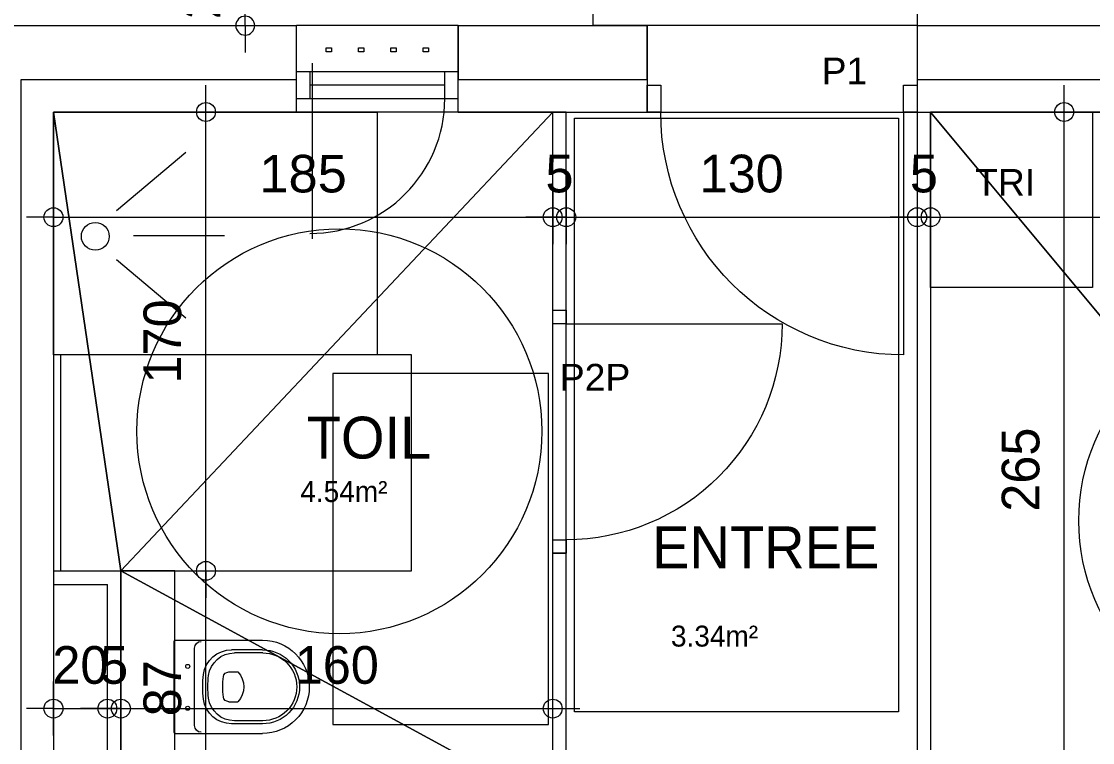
# Model space of a CAD drawing. Header units: metres. Extents: x -30.4 to 29.6, y -50.6 to 0.4.
# Drawn here: x -9.197 to -5.229, y -25.127 to -22.455 of the extents above; entities that cross this region are included whole.
import ezdxf
from ezdxf.enums import TextEntityAlignment as Align
from ezdxf.lldxf.tags import DXFTag

# ---------------------------------------------------------------- set-up
doc = ezdxf.new("R2010")
doc.units = ezdxf.units.M
doc.header["$MEASUREMENT"] = 0
for name, color, linetype in [('Calque commun', 7, 'Continuous'), ('Calque5', 7, 'Continuous'), ('Textes', 7, 'Continuous')]:
    doc.layers.add(name, color=color, linetype=linetype)
doc.styles.add('Arial15', font='arial.ttf', dxfattribs={"height": 0.139163})
doc.styles.add('Arial4', font='arial.ttf', dxfattribs={"height": 0.098961})
doc.styles.add('Century Gothic', font='GOTHIC.TTF', dxfattribs={"height": 0.139636})
doc.styles.add('Century Gothic15', font='GOTHIC.TTF', dxfattribs={"height": 0.155151})
doc.styles.add('Century Gothic7', font='GOTHIC.TTF', dxfattribs={"height": 0.077575})
tags = doc.linetypes.add('HIDDEN', pattern=[0.375, 0.25, -0.125]).pattern_tags.tags
tags[6:7] = [DXFTag(74, 4), DXFTag(75, 0), DXFTag(340, '0'), DXFTag(46, 1.0), DXFTag(50, 0.0), DXFTag(44, 0.0), DXFTag(45, 0.0)]
tags[4:5] = [DXFTag(74, 4), DXFTag(75, 0), DXFTag(340, '0'), DXFTag(46, 1.0), DXFTag(50, 0.0), DXFTag(44, 0.0), DXFTag(45, 0.0)]
tags = doc.linetypes.add('HIDDEN2', pattern=[0.1875, 0.125, -0.0625]).pattern_tags.tags
tags[6:7] = [DXFTag(74, 4), DXFTag(75, 0), DXFTag(340, '0'), DXFTag(46, 1.0), DXFTag(50, 0.0), DXFTag(44, 0.0), DXFTag(45, 0.0)]
tags[4:5] = [DXFTag(74, 4), DXFTag(75, 0), DXFTag(340, '0'), DXFTag(46, 1.0), DXFTag(50, 0.0), DXFTag(44, 0.0), DXFTag(45, 0.0)]

# ---------------------------------------------------------------- blocks, each defined once
blk = doc.blocks.new('Block33233')
at = {"layer": 'Calque commun', "color": 7, "linetype": 'Continuous', "lineweight": 18}
for p, q in [((-9.3988, -22.4706), (-8.1788, -22.4706)), ((-7.5788, -22.4706), (-6.8788, -22.4706)), ((-5.8788, -22.4706), (-2.7988, -22.4706))]:
    blk.add_line(p, q, dxfattribs=at)
at = {"layer": 'Calque commun', "color": 7, "linetype": 'Continuous', "lineweight": 9}
for p, q in [((-9.1988, -22.6706), (-8.1788, -22.6706)), ((-7.5788, -22.6706), (-6.8788, -22.6706)), ((-5.8788, -22.6706), (-2.9988, -22.6706)), ((-9.0788, -22.7907), (-8.1788, -22.7907)), ((-7.5788, -22.7907), (-6.8788, -22.7907)), ((-5.8788, -22.7907), (-3.1188, -22.7907))]:
    blk.add_line(p, q, dxfattribs=at)
blk = doc.blocks.new('@PRES_1_$$_1')
at = {"layer": 'Calque commun', "color": 5, "linetype": 'Continuous', "lineweight": 9}
blk.add_line((0.05, 0.32), (0.05, 1.22), dxfattribs=at)
at = {"layer": 'Calque commun', "color": 5, "linetype": 'Continuous', "lineweight": 9, "extrusion": (0, 0, -1)}
blk.add_arc((-0.05, 0.32), 0.9, 90, 180, dxfattribs=at)
at = {"layer": 'Calque commun', "color": 5, "linetype": 'Continuous', "lineweight": 9}
mesh = blk.add_polyface(dxfattribs=at)
corners = [(0, 0.22), (0, 0.32), (0.05, 0.32), (0.05, 0.22)]
mesh.append_faces([[corners[k] for k in face] for face in [(0, 1, 2, 3)]], dxfattribs={"color": 5})
mesh = blk.add_polyface(dxfattribs=at)
corners = [(0.95, 0.22), (0.95, 0.32), (1, 0.32), (1, 0.22)]
mesh.append_faces([[corners[k] for k in face] for face in [(0, 1, 2, 3)]], dxfattribs={"color": 5})
blk = doc.blocks.new('@PRES_1_$$_1-2')
at = {"layer": 'Calque commun', "color": 0, "linetype": 'Continuous', "lineweight": 9}
blk.add_line((0, 0), (0, 0.32), dxfattribs=at)
blk = doc.blocks.new('@PRES_1_$$_1-3')
at = {"layer": 'Calque commun', "color": 0, "linetype": 'Continuous', "lineweight": 9}
blk.add_line((0, 0), (0, 0.32), dxfattribs=at)
blk = doc.blocks.new('INTER_2D_COMB')
at = {"layer": 'Calque commun', "color": 0, "linetype": 'ByBlock', "lineweight": -2}
blk.add_blockref('@PRES_1_$$_1', (0, 0), dxfattribs=at)
at = {"layer": 'Calque commun', "color": 5, "linetype": 'ByBlock', "lineweight": -2}
blk.add_blockref('@PRES_1_$$_1-2', (0, 0), dxfattribs=at)
at = {"layer": 'Calque commun', "color": 5, "linetype": 'ByBlock', "lineweight": -2, "extrusion": (0, 0, -1), "xscale": -1, "yscale": -1, "zscale": -1, "rotation": -180}
blk.add_blockref('@PRES_1_$$_1-3', (-1, 0), dxfattribs=at)
blk = doc.blocks.new('PLACED_COMB')
at = {"layer": 'Calque commun', "color": 0, "linetype": 'ByBlock', "lineweight": -2}
blk.add_blockref('INTER_2D_COMB', (0, 0), dxfattribs=at)
blk = doc.blocks.new('Block33275')
at = {"layer": 'Calque commun', "color": 7, "linetype": 'Continuous', "lineweight": 9}
blk.add_line((-9.0788, -22.7907), (-9.0788, -31.1506), dxfattribs=at)
blk = doc.blocks.new('120x220')
at = {"layer": 'Calque commun', "color": 7, "linetype": 'HIDDEN', "lineweight": 9}
mesh = blk.add_polyface(dxfattribs=at)
corners = [(0, 2.2), (0, 0), (1.2, 0), (1.2, 2.2)]
mesh.append_faces([[corners[k] for k in face] for face in [(0, 1, 2, 3)]], dxfattribs={"color": 7})
blk = doc.blocks.new('@PRES_1_$$_1-13')
at = {"layer": 'Calque commun', "color": 5, "linetype": 'Continuous', "lineweight": 9}
for p, q in [((0, 0.32), (0.6, 0.32)), ((0.6, 0.15), (0, 0.15)), ((0.05, 0.05), (0.05, 0.15)), ((0.55, 0.15), (0.55, 0.05)), ((0.05, 0.1), (0.55, 0.1)), ((0.6, 0.05), (0, 0.05)), ((0, 0), (0.6, 0))]:
    blk.add_line(p, q, dxfattribs=at)
blk = doc.blocks.new('@PRES_1_$$_1-14')
at = {"layer": 'Calque commun', "color": 7, "linetype": 'Continuous', "lineweight": 9}
blk.add_line((0, 0), (0, 0.32), dxfattribs=at)
blk = doc.blocks.new('@PRES_1_$$_1-15')
at = {"layer": 'Calque commun', "color": 7, "linetype": 'Continuous', "lineweight": 9}
blk.add_line((0, 0), (0, 0.32), dxfattribs=at)
blk = doc.blocks.new('INTER_2D_COMB5')
at = {"layer": 'Calque commun', "color": 0, "linetype": 'ByBlock', "lineweight": -2}
for name in ['@PRES_1_$$_1-13', '@PRES_1_$$_1-14']:
    blk.add_blockref(name, (0, 0), dxfattribs=at)
at = {"layer": 'Calque commun', "color": 0, "linetype": 'ByBlock', "lineweight": -2, "extrusion": (0, 0, -1), "xscale": -1, "yscale": -1, "zscale": -1, "rotation": -180}
blk.add_blockref('@PRES_1_$$_1-15', (-0.6, 0), dxfattribs=at)
blk = doc.blocks.new('PLACED_COMB5')
at = {"layer": 'Calque commun', "color": 0, "linetype": 'ByBlock', "lineweight": -2}
blk.add_blockref('INTER_2D_COMB5', (0, 0), dxfattribs=at)
blk = doc.blocks.new('new269')
at = {"layer": 'Calque commun', "color": 5, "linetype": 'Continuous', "lineweight": 9}
blk.add_arc((0, 0), 0.5, 0, 359.9994, dxfattribs=at)
blk = doc.blocks.new('new270')
at = {"layer": 'Calque commun', "color": 5, "linetype": 'Continuous', "lineweight": 9}
blk.add_arc((0, 0), 0.5, 0, 359.9994, dxfattribs=at)
blk = doc.blocks.new('DimLine38921')
at = {"layer": 'Calque commun', "color": 5, "linetype": 'Continuous', "lineweight": 9}
for p, q in [((-8.3682, -22.2155), (-8.3682, -22.1155)), ((-8.4682, -22.2155), (-8.2682, -22.2155)), ((-8.3682, -22.4706), (-8.3682, -22.2155)), ((-8.4682, -22.4706), (-8.2682, -22.4706)), ((-8.3682, -22.4706), (-8.3682, -22.5706))]:
    blk.add_line(p, q, dxfattribs=at)
at = {"layer": 'Calque commun', "color": 5, "linetype": 'Continuous', "lineweight": 9, "xscale": 0.07000000029802322, "yscale": 0.07000000029802322, "zscale": 0.07000000029802322, "rotation": 90}
for name, p in [('new270', (-8.3682, -22.2155)), ('new269', (-8.3682, -22.4706))]:
    blk.add_blockref(name, p, dxfattribs=at)
at = {"layer": 'Calque commun', "color": 5, "linetype": 'Continuous', "lineweight": 9, "style": 'Century Gothic'}
blk.add_text('26', height=0.13964, rotation=90, dxfattribs=at).set_placement((-8.4182, -22.3431), align=Align.BOTTOM_CENTER)
blk = doc.blocks.new('douche90x120')
at = {"layer": 'Calque commun', "color": 7, "linetype": 'Continuous', "lineweight": 9}
for p, q in [((-0.491, -0.1501), (-0.2333, -0.3664)), ((-0.6334, -0.4582), (-0.2969, -0.4582)), ((-0.491, -0.7635), (-0.2333, -0.5472))]:
    blk.add_line(p, q, dxfattribs=at)
blk.add_arc((-0.1549, -0.4608), 0.0514, 90, 89.9994, dxfattribs=at)
mesh = blk.add_polyface(dxfattribs=at)
corners = [(-1.2, -0.9), (0, -0.9), (0, 0), (-1.2, 0)]
mesh.append_faces([[corners[k] for k in face] for face in [(0, 1, 2, 3)]], dxfattribs={"color": 7})
blk = doc.blocks.new('80x130')
at = {"layer": 'Calque commun', "color": 7, "linetype": 'HIDDEN', "lineweight": 9}
mesh = blk.add_polyface(dxfattribs=at)
corners = [(0, 0), (0, 1.3), (0.8, 1.3), (0.8, 0)]
mesh.append_faces([[corners[k] for k in face] for face in [(0, 1, 2, 3)]], dxfattribs={"color": 7})
blk = doc.blocks.new('xmodule1pcent 13')
at = {"layer": 'Calque commun', "color": 5, "linetype": 'Continuous', "lineweight": 9}
blk.add_arc((0, 0), 0.5, 0, 359.9994, dxfattribs=at)
blk = doc.blocks.new('xmodule1pcent 13-2')
at = {"layer": 'Calque commun', "color": 5, "linetype": 'Continuous', "lineweight": 9}
blk.add_arc((0, 0), 0.5, 0, 359.9994, dxfattribs=at)
blk = doc.blocks.new('DimLine53246')
at = {"layer": 'Calque commun', "color": 5, "linetype": 'Continuous', "lineweight": 9}
for p, q in [((15.2215, -18.1163), (15.2215, -18.3163)), ((16.5215, -18.1163), (16.5215, -18.3163)), ((15.2215, -18.2163), (15.1215, -18.2163)), ((15.2215, -18.2163), (16.5215, -18.2163)), ((16.5215, -18.2163), (16.6215, -18.2163))]:
    blk.add_line(p, q, dxfattribs=at)
at = {"layer": 'Calque commun', "color": 5, "linetype": 'Continuous', "lineweight": 9, "extrusion": (0, 0, -1), "xscale": -0.07000000029802322, "yscale": -0.07000000029802322, "zscale": -0.07000000029802322, "rotation": -180}
for name, p in [('xmodule1pcent 13', (-15.2215, -18.2163)), ('xmodule1pcent 13-2', (-16.5215, -18.2163))]:
    blk.add_blockref(name, p, dxfattribs=at)
at = {"layer": 'Calque commun', "color": 5, "linetype": 'Continuous', "lineweight": 9, "style": 'Century Gothic'}
blk.add_text('130', height=0.13964, dxfattribs=at).set_placement((15.8715, -18.1663), align=Align.BOTTOM_CENTER)
blk = doc.blocks.new('@PRES_1_$$_1-121')
at = {"layer": 'Calque commun', "color": 5, "linetype": 'Continuous', "lineweight": 9}
blk.add_line((0.05, 0.05), (0.05, 0.85), dxfattribs=at)
at = {"layer": 'Calque commun', "color": 5, "linetype": 'Continuous', "lineweight": 9, "extrusion": (0, 0, -1)}
blk.add_arc((-0.05, 0.05), 0.8, 90, 180, dxfattribs=at)
at = {"layer": 'Calque commun', "color": 5, "linetype": 'Continuous', "lineweight": 9}
mesh = blk.add_polyface(dxfattribs=at)
corners = [(0, 0), (0, 0.05), (0.05, 0.05), (0.05, 0)]
mesh.append_faces([[corners[k] for k in face] for face in [(0, 1, 2, 3)]], dxfattribs={"color": 5})
mesh = blk.add_polyface(dxfattribs=at)
corners = [(0.85, 0), (0.85, 0.05), (0.9, 0.05), (0.9, 0)]
mesh.append_faces([[corners[k] for k in face] for face in [(0, 1, 2, 3)]], dxfattribs={"color": 5})
blk = doc.blocks.new('@PRES_1_$$_1-122')
at = {"layer": 'Calque commun', "color": 0, "linetype": 'Continuous', "lineweight": 9}
blk.add_line((0, 0), (0, 0.05), dxfattribs=at)
blk = doc.blocks.new('@PRES_1_$$_1-123')
at = {"layer": 'Calque commun', "color": 0, "linetype": 'Continuous', "lineweight": 9}
blk.add_line((0, 0), (0, 0.05), dxfattribs=at)
blk = doc.blocks.new('INTER_2D_COMB41')
at = {"layer": 'Calque5', "color": 0, "linetype": 'ByBlock', "lineweight": -2}
blk.add_blockref('@PRES_1_$$_1-121', (0, 0), dxfattribs=at)
at = {"layer": 'Calque5', "color": 15, "linetype": 'ByBlock', "lineweight": -2}
blk.add_blockref('@PRES_1_$$_1-122', (0, 0), dxfattribs=at)
at = {"layer": 'Calque5', "color": 15, "linetype": 'ByBlock', "lineweight": -2, "extrusion": (0, 0, -1), "xscale": -1, "yscale": -1, "zscale": -1, "rotation": -180}
blk.add_blockref('@PRES_1_$$_1-123', (-0.9, 0), dxfattribs=at)
blk = doc.blocks.new('PLACED_COMB41')
at = {"layer": 'Calque5', "color": 0, "linetype": 'ByBlock', "lineweight": -2}
blk.add_blockref('INTER_2D_COMB41', (0, 0), dxfattribs=at)
blk = doc.blocks.new('xmodule1pcent 13-3')
at = {"layer": 'Calque commun', "color": 5, "linetype": 'Continuous', "lineweight": 9}
blk.add_arc((0, 0), 0.5, 0, 359.9994, dxfattribs=at)
blk = doc.blocks.new('xmodule1pcent 13-4')
at = {"layer": 'Calque commun', "color": 5, "linetype": 'Continuous', "lineweight": 9}
blk.add_arc((0, 0), 0.5, 0, 359.9994, dxfattribs=at)
blk = doc.blocks.new('DimLine55267')
at = {"layer": 'Calque commun', "color": 5, "linetype": 'Continuous', "lineweight": 9}
for p, q in [((16.5715, -18.1163), (16.5715, -18.3163)), ((19.2815, -18.1163), (19.2815, -18.3163)), ((16.5715, -18.2163), (16.4715, -18.2163)), ((16.5715, -18.2163), (19.2815, -18.2163)), ((19.2815, -18.2163), (19.3815, -18.2163))]:
    blk.add_line(p, q, dxfattribs=at)
at = {"layer": 'Calque commun', "color": 5, "linetype": 'Continuous', "lineweight": 9, "extrusion": (0, 0, -1), "xscale": -0.07000000029802322, "yscale": -0.07000000029802322, "zscale": -0.07000000029802322, "rotation": -180}
for name, p in [('xmodule1pcent 13-3', (-16.5715, -18.2163)), ('xmodule1pcent 13-4', (-19.2815, -18.2163))]:
    blk.add_blockref(name, p, dxfattribs=at)
at = {"layer": 'Calque commun', "color": 5, "linetype": 'Continuous', "lineweight": 9, "style": 'Century Gothic'}
blk.add_text('271', height=0.13964, dxfattribs=at).set_placement((17.9265, -18.1663), align=Align.BOTTOM_CENTER)
blk = doc.blocks.new('xmodule1pcent 13-5')
at = {"layer": 'Calque commun', "color": 5, "linetype": 'Continuous', "lineweight": 9}
blk.add_arc((0, 0), 0.5, 0, 359.9994, dxfattribs=at)
blk = doc.blocks.new('xmodule1pcent 13-6')
at = {"layer": 'Calque commun', "color": 5, "linetype": 'Continuous', "lineweight": 9}
blk.add_arc((0, 0), 0.5, 0, 359.9994, dxfattribs=at)
blk = doc.blocks.new('DimLine55275')
at = {"layer": 'Calque commun', "color": 5, "linetype": 'Continuous', "lineweight": 9}
for p, q in [((16.5215, -18.1163), (16.5215, -18.3163)), ((16.5715, -18.1163), (16.5715, -18.3163)), ((16.5215, -18.2163), (16.4215, -18.2163)), ((16.5215, -18.2163), (16.5715, -18.2163)), ((16.5715, -18.2163), (16.6715, -18.2163))]:
    blk.add_line(p, q, dxfattribs=at)
at = {"layer": 'Calque commun', "color": 5, "linetype": 'Continuous', "lineweight": 9, "extrusion": (0, 0, -1), "xscale": -0.07000000029802322, "yscale": -0.07000000029802322, "zscale": -0.07000000029802322, "rotation": -180}
for name, p in [('xmodule1pcent 13-5', (-16.5215, -18.2163)), ('xmodule1pcent 13-6', (-16.5715, -18.2163))]:
    blk.add_blockref(name, p, dxfattribs=at)
at = {"layer": 'Calque commun', "color": 5, "linetype": 'Continuous', "lineweight": 9, "style": 'Century Gothic'}
blk.add_text('5', height=0.1396, dxfattribs=at).set_placement((16.5465, -18.1663), align=Align.BOTTOM_CENTER)
blk = doc.blocks.new('xmodule1pcent 13-7')
at = {"layer": 'Calque commun', "color": 5, "linetype": 'Continuous', "lineweight": 9}
blk.add_arc((0, 0), 0.5, 0, 359.9994, dxfattribs=at)
blk = doc.blocks.new('xmodule1pcent 13-8')
at = {"layer": 'Calque commun', "color": 5, "linetype": 'Continuous', "lineweight": 9}
blk.add_arc((0, 0), 0.5, 0, 359.9994, dxfattribs=at)
blk = doc.blocks.new('DimLine55283')
at = {"layer": 'Calque commun', "color": 5, "linetype": 'Continuous', "lineweight": 9}
for p, q in [((15.1715, -18.1163), (15.1715, -18.3163)), ((15.2215, -18.3163), (15.2215, -18.1163)), ((15.1715, -18.2163), (15.0715, -18.2163)), ((15.1715, -18.2163), (15.2215, -18.2163)), ((15.2215, -18.2163), (15.3215, -18.2163))]:
    blk.add_line(p, q, dxfattribs=at)
at = {"layer": 'Calque commun', "color": 5, "linetype": 'Continuous', "lineweight": 9, "extrusion": (0, 0, -1), "xscale": -0.07000000029802322, "yscale": -0.07000000029802322, "zscale": -0.07000000029802322, "rotation": -180}
for name, p in [('xmodule1pcent 13-7', (-15.1715, -18.2163)), ('xmodule1pcent 13-8', (-15.2215, -18.2163))]:
    blk.add_blockref(name, p, dxfattribs=at)
at = {"layer": 'Calque commun', "color": 5, "linetype": 'Continuous', "lineweight": 9, "style": 'Century Gothic'}
blk.add_text('5', height=0.1396, dxfattribs=at).set_placement((15.1965, -18.1663), align=Align.BOTTOM_CENTER)
blk = doc.blocks.new('xmodule1pcent 13-9')
at = {"layer": 'Calque commun', "color": 5, "linetype": 'Continuous', "lineweight": 9}
blk.add_arc((0, 0), 0.5, 0, 359.9994, dxfattribs=at)
blk = doc.blocks.new('xmodule1pcent 13-10')
at = {"layer": 'Calque commun', "color": 5, "linetype": 'Continuous', "lineweight": 9}
blk.add_arc((0, 0), 0.5, 0, 359.9994, dxfattribs=at)
blk = doc.blocks.new('DimLine55291')
at = {"layer": 'Calque commun', "color": 5, "linetype": 'Continuous', "lineweight": 9}
for p, q in [((13.5715, -20.1369), (13.5715, -19.9369)), ((15.1715, -20.1369), (15.1715, -19.9369)), ((13.5715, -20.0369), (13.4715, -20.0369)), ((13.5715, -20.0369), (15.1715, -20.0369)), ((15.1715, -20.0369), (15.2715, -20.0369))]:
    blk.add_line(p, q, dxfattribs=at)
at = {"layer": 'Calque commun', "color": 5, "linetype": 'Continuous', "lineweight": 9, "extrusion": (0, 0, -1), "xscale": -0.07000000029802322, "yscale": -0.07000000029802322, "zscale": -0.07000000029802322, "rotation": -180}
for name, p in [('xmodule1pcent 13-9', (-13.5715, -20.0369)), ('xmodule1pcent 13-10', (-15.1715, -20.0369))]:
    blk.add_blockref(name, p, dxfattribs=at)
at = {"layer": 'Calque commun', "color": 5, "linetype": 'Continuous', "lineweight": 9, "style": 'Century Gothic'}
blk.add_text('160', height=0.13964, dxfattribs=at).set_placement((14.3715, -19.9869), align=Align.BOTTOM_CENTER)
blk = doc.blocks.new('xmodule1pcent 13-11')
at = {"layer": 'Calque commun', "color": 5, "linetype": 'Continuous', "lineweight": 9}
blk.add_arc((0, 0), 0.5, 0, 359.9994, dxfattribs=at)
blk = doc.blocks.new('xmodule1pcent 13-12')
at = {"layer": 'Calque commun', "color": 5, "linetype": 'Continuous', "lineweight": 9}
blk.add_arc((0, 0), 0.5, 0, 359.9994, dxfattribs=at)
blk = doc.blocks.new('DimLine55302')
at = {"layer": 'Calque commun', "color": 5, "linetype": 'Continuous', "lineweight": 9}
for p, q in [((13.5215, -20.1369), (13.5215, -19.9369)), ((13.5715, -20.1369), (13.5715, -19.9369)), ((13.5215, -20.0369), (13.4215, -20.0369)), ((13.5215, -20.0369), (13.5715, -20.0369)), ((13.5715, -20.0369), (13.6715, -20.0369))]:
    blk.add_line(p, q, dxfattribs=at)
at = {"layer": 'Calque commun', "color": 5, "linetype": 'Continuous', "lineweight": 9, "extrusion": (0, 0, -1), "xscale": -0.07000000029802322, "yscale": -0.07000000029802322, "zscale": -0.07000000029802322, "rotation": -180}
for name, p in [('xmodule1pcent 13-11', (-13.5215, -20.0369)), ('xmodule1pcent 13-12', (-13.5715, -20.0369))]:
    blk.add_blockref(name, p, dxfattribs=at)
at = {"layer": 'Calque commun', "color": 5, "linetype": 'Continuous', "lineweight": 9, "style": 'Century Gothic'}
blk.add_text('5', height=0.1396, dxfattribs=at).set_placement((13.5465, -19.9869), align=Align.BOTTOM_CENTER)
blk = doc.blocks.new('xmodule1pcent 13-21')
at = {"layer": 'Calque commun', "color": 5, "linetype": 'Continuous', "lineweight": 9}
blk.add_arc((0, 0), 0.5, 0, 359.9994, dxfattribs=at)
blk = doc.blocks.new('xmodule1pcent 13-22')
at = {"layer": 'Calque commun', "color": 5, "linetype": 'Continuous', "lineweight": 9}
blk.add_arc((0, 0), 0.5, 0, 359.9994, dxfattribs=at)
blk = doc.blocks.new('DimLine55360')
at = {"layer": 'Calque commun', "color": 5, "linetype": 'Continuous', "lineweight": 9}
for p, q in [((13.8867, -17.8266), (13.8867, -17.7266)), ((13.7867, -17.8266), (13.9867, -17.8266)), ((13.8867, -19.5266), (13.8867, -17.8266)), ((13.7866, -19.5266), (13.9867, -19.5266)), ((13.8867, -19.5266), (13.8867, -19.6266))]:
    blk.add_line(p, q, dxfattribs=at)
at = {"layer": 'Calque commun', "color": 5, "linetype": 'Continuous', "lineweight": 9, "extrusion": (0, 0, -1), "xscale": -0.07000000029802322, "yscale": -0.07000000029802322, "zscale": -0.07000000029802322, "rotation": -90.00000000000001}
for name, p in [('xmodule1pcent 13-22', (-13.8867, -17.8266)), ('xmodule1pcent 13-21', (-13.8867, -19.5266))]:
    blk.add_blockref(name, p, dxfattribs=at)
at = {"layer": 'Calque commun', "color": 5, "linetype": 'Continuous', "lineweight": 9, "style": 'Century Gothic'}
blk.add_text('170', height=0.13964, rotation=89.9999, dxfattribs=at).set_placement((13.8367, -18.6766), align=Align.BOTTOM_CENTER)
blk = doc.blocks.new('xmodule1pcent 13-23')
at = {"layer": 'Calque commun', "color": 5, "linetype": 'Continuous', "lineweight": 9}
blk.add_arc((0, 0), 0.5, 0, 359.9994, dxfattribs=at)
blk = doc.blocks.new('xmodule1pcent 13-24')
at = {"layer": 'Calque commun', "color": 5, "linetype": 'Continuous', "lineweight": 9}
blk.add_arc((0, 0), 0.5, 0, 359.9994, dxfattribs=at)
blk = doc.blocks.new('DimLine55368')
at = {"layer": 'Calque commun', "color": 5, "linetype": 'Continuous', "lineweight": 9}
for p, q in [((13.8867, -19.5266), (13.8867, -19.4266)), ((13.7866, -19.5266), (13.9867, -19.5266)), ((13.8867, -20.3966), (13.8867, -19.5266)), ((13.7867, -20.3966), (13.9867, -20.3966)), ((13.8867, -20.3966), (13.8867, -20.4966))]:
    blk.add_line(p, q, dxfattribs=at)
at = {"layer": 'Calque commun', "color": 5, "linetype": 'Continuous', "lineweight": 9, "extrusion": (0, 0, -1), "xscale": -0.07000000029802322, "yscale": -0.07000000029802322, "zscale": -0.07000000029802322, "rotation": -90.00000000000001}
for name, p in [('xmodule1pcent 13-24', (-13.8867, -19.5266)), ('xmodule1pcent 13-23', (-13.8867, -20.3966))]:
    blk.add_blockref(name, p, dxfattribs=at)
at = {"layer": 'Calque commun', "color": 5, "linetype": 'Continuous', "lineweight": 9, "style": 'Century Gothic'}
blk.add_text('87', height=0.13964, rotation=90.0001, dxfattribs=at).set_placement((13.8367, -19.9616), align=Align.BOTTOM_CENTER)
blk = doc.blocks.new('xmodule1pcent 13-27')
at = {"layer": 'Calque commun', "color": 5, "linetype": 'Continuous', "lineweight": 9}
blk.add_arc((0, 0), 0.5, 0, 359.9994, dxfattribs=at)
blk = doc.blocks.new('xmodule1pcent 13-28')
at = {"layer": 'Calque commun', "color": 5, "linetype": 'Continuous', "lineweight": 9}
blk.add_arc((0, 0), 0.5, 0, 359.9994, dxfattribs=at)
blk = doc.blocks.new('DimLine55678')
at = {"layer": 'Calque commun', "color": 5, "linetype": 'Continuous', "lineweight": 9}
for p, q in [((17.0664, -17.8266), (17.0664, -17.7266)), ((16.9664, -17.8266), (17.1664, -17.8266)), ((17.0664, -20.4766), (17.0664, -17.8266)), ((16.9664, -20.4766), (17.1664, -20.4766)), ((17.0664, -20.4766), (17.0664, -20.5766))]:
    blk.add_line(p, q, dxfattribs=at)
at = {"layer": 'Calque commun', "color": 5, "linetype": 'Continuous', "lineweight": 9, "extrusion": (0, 0, -1), "xscale": -0.07000000029802322, "yscale": -0.07000000029802322, "zscale": -0.07000000029802322, "rotation": -90.00000000000001}
for name, p in [('xmodule1pcent 13-28', (-17.0664, -17.8266)), ('xmodule1pcent 13-27', (-17.0664, -20.4766))]:
    blk.add_blockref(name, p, dxfattribs=at)
at = {"layer": 'Calque commun', "color": 5, "linetype": 'Continuous', "lineweight": 9, "style": 'Century Gothic'}
blk.add_text('265', height=0.13964, rotation=90, dxfattribs=at).set_placement((17.0164, -19.1516), align=Align.BOTTOM_CENTER)
blk = doc.blocks.new('xmodule1pcent 13-31')
at = {"layer": 'Calque commun', "color": 5, "linetype": 'Continuous', "lineweight": 9}
blk.add_arc((0, 0), 0.5, 0, 359.9994, dxfattribs=at)
blk = doc.blocks.new('xmodule1pcent 13-32')
at = {"layer": 'Calque commun', "color": 5, "linetype": 'Continuous', "lineweight": 9}
blk.add_arc((0, 0), 0.5, 0, 359.9994, dxfattribs=at)
blk = doc.blocks.new('DimLine55777')
at = {"layer": 'Calque commun', "color": 5, "linetype": 'Continuous', "lineweight": 9}
for p, q in [((13.3216, -20.1369), (13.3216, -19.9369)), ((13.5215, -20.1369), (13.5215, -19.9369)), ((13.3216, -20.0369), (13.2215, -20.0369)), ((13.3216, -20.0369), (13.5215, -20.0369)), ((13.5215, -20.0369), (13.6215, -20.0369))]:
    blk.add_line(p, q, dxfattribs=at)
at = {"layer": 'Calque commun', "color": 5, "linetype": 'Continuous', "lineweight": 9, "extrusion": (0, 0, -1), "xscale": -0.07000000029802322, "yscale": -0.07000000029802322, "zscale": -0.07000000029802322, "rotation": -180}
for name, p in [('xmodule1pcent 13-31', (-13.3216, -20.0369)), ('xmodule1pcent 13-32', (-13.5215, -20.0369))]:
    blk.add_blockref(name, p, dxfattribs=at)
at = {"layer": 'Calque commun', "color": 5, "linetype": 'Continuous', "lineweight": 9, "style": 'Century Gothic'}
blk.add_text('20', height=0.13964, dxfattribs=at).set_placement((13.4215, -19.9869), align=Align.BOTTOM_CENTER)
blk = doc.blocks.new('wc suspendu')
at = {"layer": 'Calque commun', "color": 15, "linetype": 'Continuous', "lineweight": 9}
for p, q in [((-0.173, -0.0497), (-0.173, -0.0515)), ((-0.173, -0.0497), (-0.173, -0.372)), ((0.168, -0.0447), (-0.168, -0.0447)), ((0.173, -0.0497), (0.173, -0.0515)), ((0.173, -0.0497), (0.173, -0.372)), ((0.1434, -0.1197), (-0.1434, -0.1197)), ((-0.137, -0.372), (-0.137, -0.2571)), ((-0.1257, -0.3727), (-0.1257, -0.2673)), ((-0.055, -0.2465), (-0.0551, -0.2797)), ((0.055, -0.2465), (0.0551, -0.2797)), ((0.1257, -0.3727), (0.1257, -0.2673)), ((0.137, -0.372), (0.137, -0.2571))]:
    blk.add_line(p, q, dxfattribs=at)
for centre, radius, start, end in [((-0.168, -0.0497), 0.005, 90, 180), ((0.168, -0.0497), 0.005, 0, 90), ((-0.0756, -0.0946), 0.0075, 0, 359.9994), ((0.0794, -0.0946), 0.0075, 0, 359.9994), ((-0.1434, -0.1447), 0.025, 90, 180), ((-0.032, -0.2571), 0.105, 97.505, 180), ((0, -0.5), 0.35, 90, 97.505), ((0, -0.5), 0.35, 82.495, 90), ((0.032, -0.2571), 0.105, 0, 82.495), ((0.1434, -0.1447), 0.025, 0, 90), ((-0.0294, -0.2673), 0.0963, 97.505, 180), ((0, -0.4902), 0.3211, 90, 97.505), ((0, -0.4902), 0.3211, 82.495, 90), ((0.0294, -0.2673), 0.0963, 0, 82.495), ((-0.035, -0.2465), 0.02, 97.8621, 180), ((0, -0.5), 0.2759, 90, 97.8622), ((0, -0.5), 0.2759, 82.1379, 90), ((0.035, -0.2465), 0.02, 0, 82.1378), ((0, -0.2241), 0.0783, 225.2695, 314.7305), ((0, -0.372), 0.173, 180, 270), ((0, -0.372), 0.137, 180, 270), ((0, -0.3727), 0.1257, 180, 270), ((0, -0.372), 0.137, 270, 0), ((0, -0.372), 0.173, 270, 0), ((0, -0.3727), 0.1257, 270, 0)]:
    blk.add_arc(centre, radius, start, end, dxfattribs=at)
blk = doc.blocks.new('60x65')
at = {"layer": 'Calque commun', "color": 7, "linetype": 'HIDDEN', "lineweight": 9}
mesh = blk.add_polyface(dxfattribs=at)
corners = [(0, 0.6), (0.65, 0.6), (0.65, 0), (0, 0)]
mesh.append_faces([[corners[k] for k in face] for face in [(0, 1, 2, 3)]], dxfattribs={"color": 7})
blk = doc.blocks.new('xmodule1pcent 13-55')
at = {"layer": 'Calque commun', "color": 5, "linetype": 'Continuous', "lineweight": 9}
blk.add_arc((0, 0), 0.5, 0, 359.9994, dxfattribs=at)
blk = doc.blocks.new('xmodule1pcent 13-56')
at = {"layer": 'Calque commun', "color": 5, "linetype": 'Continuous', "lineweight": 9}
blk.add_arc((0, 0), 0.5, 0, 359.9994, dxfattribs=at)
blk = doc.blocks.new('DimLine60862')
at = {"layer": 'Calque commun', "color": 5, "linetype": 'Continuous', "lineweight": 9}
for p, q in [((13.3216, -18.1163), (13.3216, -18.3163)), ((15.1715, -18.3163), (15.1715, -18.1163)), ((13.3216, -18.2163), (13.2215, -18.2163)), ((13.3216, -18.2163), (15.1715, -18.2163)), ((15.1715, -18.2163), (15.2715, -18.2163))]:
    blk.add_line(p, q, dxfattribs=at)
at = {"layer": 'Calque commun', "color": 5, "linetype": 'Continuous', "lineweight": 9, "extrusion": (0, 0, -1), "xscale": -0.07000000029802322, "yscale": -0.07000000029802322, "zscale": -0.07000000029802322, "rotation": -180}
for name, p in [('xmodule1pcent 13-55', (-13.3216, -18.2163)), ('xmodule1pcent 13-56', (-15.1715, -18.2163))]:
    blk.add_blockref(name, p, dxfattribs=at)
at = {"layer": 'Calque commun', "color": 5, "linetype": 'Continuous', "lineweight": 9, "style": 'Arial15'}
blk.add_text('185', height=0.13916, dxfattribs=at).set_placement((14.2465, -18.1663), align=Align.BOTTOM_CENTER)
blk = doc.blocks.new('xmodule1pcent 13-63')
at = {"layer": 'Calque commun', "color": 15, "linetype": 'Continuous', "lineweight": 18}
for p, q in [((15.2215, -17.8266), (15.1715, -17.8266)), ((15.1715, -18.5613), (15.1715, -17.8266)), ((15.2215, -18.5613), (15.2215, -17.8266)), ((16.5215, -17.8266), (16.5215, -20.3966)), ((16.5215, -17.8266), (16.5715, -17.8266)), ((16.5715, -17.8266), (16.5715, -20.3966)), ((15.1715, -20.3966), (15.1715, -19.4613)), ((15.2215, -20.3966), (15.2215, -19.4613)), ((13.3216, -19.5266), (13.5715, -19.5266)), ((13.3216, -19.5266), (13.3216, -19.5766)), ((13.5715, -20.3966), (13.5715, -19.5266)), ((13.3216, -19.5766), (13.5215, -19.5766)), ((13.5215, -20.3966), (13.5215, -19.5766))]:
    blk.add_line(p, q, dxfattribs=at)
at = {"layer": 'Calque commun', "color": 7, "linetype": 'Continuous', "lineweight": 9}
blk.add_line((15.2215, -18.4516), (15.2215, -17.8266), dxfattribs=at)
at = {"layer": 'Calque commun', "color": 7, "linetype": 'HIDDEN', "lineweight": 9, "extrusion": (-1.22461e-16, 0, -1)}
blk.add_arc((-14.381, -19.0095), 0.75, 270, 269.9994, dxfattribs=at)
at = {"layer": 'Calque commun', "color": 7, "linetype": 'HIDDEN', "lineweight": 9, "extrusion": (0, -1.22461e-16, -1)}
blk.add_arc((-17.8707, -19.3408), 0.75, 270, 269.9994, dxfattribs=at)
at = {"layer": 'Calque commun', "color": 5, "linetype": 'Continuous', "lineweight": 9}
for name in ['DimLine55360', 'DimLine55678', 'DimLine60862', 'DimLine55283', 'DimLine53246', 'DimLine55275', 'DimLine55267', 'DimLine55368', 'DimLine55777', 'DimLine55302', 'DimLine55291']:
    blk.add_blockref(name, (0, 0), dxfattribs=at)
at = {"layer": 'Calque commun', "color": 0, "linetype": 'ByBlock', "lineweight": -2, "extrusion": (0, 0, -1), "xscale": -1, "yscale": -1, "zscale": -1}
for name, p, rotation in [('douche90x120', (-13.3216, -17.8266), -180), ('120x220', (-16.4522, -20.049), -180), ('80x130', (-13.348, -19.5266), -90.00000000000001), ('wc suspendu', (-13.7245, -19.9562), 89.99999999999999)]:
    blk.add_blockref(name, p, dxfattribs=dict(at, rotation=rotation))
at = {"layer": 'Calque commun', "color": 0, "linetype": 'ByBlock', "lineweight": -2, "rotation": -89.99999999999999}
for name, p in [('60x65', (16.5715, -17.8266)), ('PLACED_COMB41', (15.1715, -18.5613))]:
    blk.add_blockref(name, p, dxfattribs=at)
at = {"layer": 'Calque commun', "color": 0, "linetype": 'ByBlock', "lineweight": -2, "extrusion": (0, 0, -1), "xscale": -1, "yscale": -1, "zscale": -1}
blk.add_blockref('80x130', (-14.3563, -18.7954), dxfattribs=at)
at = {"layer": 'Calque commun', "color": 9, "linetype": 'ByBlock', "lineweight": -2, "style": 'Century Gothic7'}
for s, p in [('4.54m²', (14.2362, -19.1938)), ('3.34m²', (15.6094, -19.7295, 0))]:
    blk.add_text(s, height=0.07758, dxfattribs=at).set_placement(p, align=Align.TOP_LEFT)
at = {"layer": 'Textes', "color": 5, "linetype": 'ByBlock', "lineweight": -2, "style": 'Arial4'}
for s, p in [('TRI', (16.9591, -18.1663)), ('P2P', (15.4588, -18.8884))]:
    blk.add_text(s, height=0.09896, dxfattribs=at).set_placement(p, align=Align.BOTTOM_RIGHT)
at = {"layer": 'Textes', "color": 5, "linetype": 'ByBlock', "lineweight": -2, "style": 'Century Gothic15'}
for s, p in [('TOIL', (14.7212, -18.9554)), ('ENTREE', (16.3815, -19.3617))]:
    blk.add_text(s, height=0.15515, dxfattribs=at).set_placement(p, align=Align.TOP_RIGHT)
at = {"layer": 'Calque commun', "color": 9, "linetype": 'Continuous', "lineweight": 18}
mesh = blk.add_polyface(dxfattribs=at)
corners = [(13.5715, -19.5266), (15.1715, -17.8266), (13.3216, -17.8266), (13.3216, -19.5266), (13.5715, -20.3966), (15.1715, -20.3966)]
mesh.append_faces([[corners[k] for k in face] for face in [(0, 2, 3)]], dxfattribs={"vtx0": -1, "color": 9})
mesh.append_faces([[corners[k] for k in face] for face in [(0, 1, 2), (0, 5, 1)]], dxfattribs={"vtx0": -1, "vtx2": -1, "color": 9})
mesh.append_faces([[corners[k] for k in face] for face in [(0, 4, 5)]], dxfattribs={"vtx2": -1, "color": 9})
mesh = blk.add_polyface(dxfattribs=at)
corners = [(15.6215, -21.654), (18.6215, -21.0066), (16.5715, -20.4766), (19.2815, -26.1866), (15.6215, -22.4041), (15.5636, -21.5019), (18.6215, -20.2866), (13.3216, -26.1866), (15.4445, -21.4553), (15.3411, -21.3766), (15.3411, -21.4566), (16.5715, -17.8266), (19.2815, -17.8268), (19.2815, -21.0066), (14.3372, -21.3766), (14.3372, -20.4766), (19.2815, -20.2866), (13.3216, -22.4041)]
mesh.append_faces([[corners[k] for k in face] for face in [(8, 9, 10), (12, 6, 16)]], dxfattribs={"vtx0": -1, "color": 9})
mesh.append_faces([[corners[k] for k in face] for face in [(3, 4, 7), (11, 6, 12), (5, 9, 8)]], dxfattribs={"vtx0": -1, "vtx1": -1, "color": 9})
mesh.append_faces([[corners[k] for k in face] for face in [(0, 1, 2), (3, 1, 4), (5, 2, 9)]], dxfattribs={"vtx0": -1, "vtx1": -1, "vtx2": -1, "color": 9})
mesh.append_faces([[corners[k] for k in face] for face in [(9, 2, 15)]], dxfattribs={"vtx0": -1, "vtx2": -1, "color": 9})
mesh.append_faces([[corners[k] for k in face] for face in [(14, 9, 15)]], dxfattribs={"vtx1": -1, "color": 9})
mesh.append_faces([[corners[k] for k in face] for face in [(5, 0, 2), (1, 6, 2), (0, 4, 1), (11, 2, 6)]], dxfattribs={"vtx1": -1, "vtx2": -1, "color": 9})
mesh.append_faces([[corners[k] for k in face] for face in [(3, 13, 1), (4, 17, 7)]], dxfattribs={"vtx2": -1, "color": 9})
at = {"layer": 'Calque commun', "color": 9, "linetype": 'Continuous', "lineweight": 9}
mesh = blk.add_polyface(dxfattribs=at)
corners = [(15.2215, -20.3966), (15.2215, -17.8266), (16.5215, -17.8266), (16.5215, -20.3966)]
mesh.append_faces([[corners[k] for k in face] for face in [(0, 1, 2, 3)]], dxfattribs={"color": 9})
at = {"layer": 'Calque commun', "color": 7, "linetype": 'Continuous', "lineweight": 9}
mesh = blk.add_polyface(dxfattribs=at)
corners = [(13.5715, -19.5266), (13.5715, -20.3966), (13.7715, -20.3966), (13.7715, -19.5266)]
mesh.append_faces([[corners[k] for k in face] for face in [(0, 1, 2, 3)]], dxfattribs={"color": 7})

msp = doc.modelspace()

# ---------------------------------------------------------------- linework, layer by layer
at = {"layer": 'Calque commun', "color": 7, "linetype": 'HIDDEN2', "lineweight": 9}
msp.add_line((-8.1199, -22.6102), (-8.1199, -23.2602), dxfattribs=at)
at = {"layer": 'Calque commun', "color": 7, "linetype": 'Continuous', "lineweight": 9}
for p, q in [((-7.8788, -22.7907), (-9.0788, -22.7907)), ((-7.1788, -22.7907), (-7.1788, -22.7907))]:
    msp.add_line(p, q, dxfattribs=at)
at = {"layer": 'Calque commun', "color": 12, "linetype": 'Continuous', "lineweight": 18}
for points in [[(-8.0988, -31.4706, 0), (-8.0988, -31.2707, 0), (-9.1988, -31.2707, 0), (-9.1988, -22.6706, 0), (-8.1788, -22.6706, 0), (-8.1788, -22.4706, 0)], [(-7.5788, -22.4706, 0), (-7.5788, -22.6706, 0), (-6.8788, -22.6706, 0), (-6.8788, -22.4706, 0)], [(-7.5788, -22.4706, 0), (-7.5788, -22.6706, 0), (-6.8788, -22.6706, 0), (-6.8788, -22.4706, 0)], [(-5.8788, -22.4706, 0), (-5.8788, -22.6706, 0), (-4.9788, -22.6706, 0), (-4.9788, -22.6706, 0)], [(-5.8788, -22.4706, 0), (-5.8788, -22.6706, 0), (-4.9788, -22.6706, 0), (-4.9788, -22.6706, 0)]]:
    msp.add_polyline3d(points, dxfattribs=at)
at = {"layer": 'Calque commun', "color": 7, "linetype": 'HIDDEN2', "lineweight": 9}
msp.add_arc((-8.1288, -22.7407), 0.5, 270, 0, dxfattribs=at)

# ---------------------------------------------------------------- block references
at = {"layer": 'Calque commun', "color": 0, "linetype": 'ByBlock', "lineweight": -2, "extrusion": (0, 0, -1)}
for name, p in [('120x220', (5.8788, -22.4706)), ('PLACED_COMB5', (7.5788, -22.7907))]:
    msp.add_blockref(name, p, dxfattribs=at)
at = {"layer": 'Calque commun', "color": 5, "linetype": 'Continuous', "lineweight": 9}
msp.add_blockref('DimLine38921', (0, 0), dxfattribs=at)
at = {"layer": 'Calque commun', "color": 0, "linetype": 'ByBlock', "lineweight": -2}
for name, p in [('Block33233', (0, 0)), ('Block33275', (0, 0)), ('xmodule1pcent 13-63', (-22.4004, -4.964))]:
    msp.add_blockref(name, p, dxfattribs=at)
at = {"layer": 'Calque commun', "color": 0, "linetype": 'ByBlock', "lineweight": -2, "xscale": -1, "yscale": -1, "zscale": -1}
msp.add_blockref('PLACED_COMB', (-5.8788, -22.4706), dxfattribs=at)

# ---------------------------------------------------------------- texts
at = {"layer": 'Textes', "color": 5, "linetype": 'ByBlock', "lineweight": -2, "style": 'Arial4'}
msp.add_text('P1', height=0.09896, dxfattribs=at).set_placement((-6.0636, -22.7177), align=Align.BOTTOM_RIGHT)

# ---------------------------------------------------------------- meshes
at = {"layer": 'Calque commun', "color": 7, "linetype": 'Continuous', "lineweight": 9}
mesh = msp.add_polyface(dxfattribs=at)
corners = [(29.6021, -8.6275), (-30.3979, -8.6275), (-30.3979, -50.6275), (29.6021, -50.6275)]
mesh.append_faces([[corners[k] for k in face] for face in [(0, 1, 2, 3)]], dxfattribs={"color": 7})
at = {"layer": 'Calque commun', "color": 25, "linetype": 'Continuous', "lineweight": 18}
mesh = msp.add_polyface(dxfattribs=at)
corners = [(-8.0688, -22.553), (-8.0488, -22.553), (-8.0488, -22.5679), (-8.0688, -22.5679)]
mesh.append_faces([[corners[k] for k in face] for face in [(0, 1, 2, 3)]], dxfattribs={"color": 25})
mesh = msp.add_polyface(dxfattribs=at)
corners = [(-7.9488, -22.553), (-7.9288, -22.553), (-7.9288, -22.5679), (-7.9488, -22.5679)]
mesh.append_faces([[corners[k] for k in face] for face in [(0, 1, 2, 3)]], dxfattribs={"color": 25})
mesh = msp.add_polyface(dxfattribs=at)
corners = [(-7.8288, -22.553), (-7.8088, -22.553), (-7.8088, -22.5679), (-7.8288, -22.5679)]
mesh.append_faces([[corners[k] for k in face] for face in [(0, 1, 2, 3)]], dxfattribs={"color": 25})
mesh = msp.add_polyface(dxfattribs=at)
corners = [(-7.7088, -22.553), (-7.6888, -22.553), (-7.6888, -22.5679), (-7.7088, -22.5679)]
mesh.append_faces([[corners[k] for k in face] for face in [(0, 1, 2, 3)]], dxfattribs={"color": 25})

doc.saveas('drawing.dxf')
